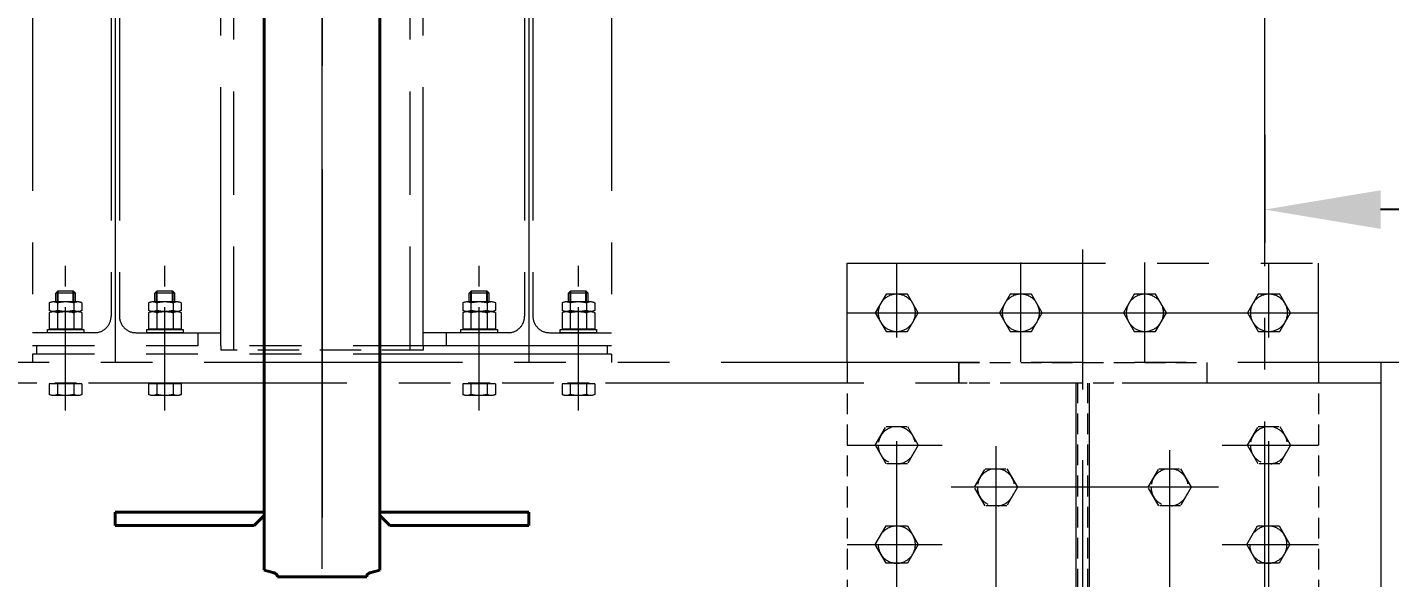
# Model space of a CAD drawing. Header units: millimetres. Extents: x 52110 to 400893, y -153728 to 31997.
# Drawn here: x 187628 to 189276, y -123651 to -122986 of the extents above; entities that cross this region are included whole.
import ezdxf

# ---------------------------------------------------------------- set-up
doc = ezdxf.new("R2010")
doc.units = ezdxf.units.MM
doc.header["$LTSCALE"] = 500
for name, pattern in [('CENTER', [2, 1.25, -0.25, 0.25, -0.25]), ('DASHED', [0.75, 0.5, -0.25]), ('DASHED2', [0.375, 0.25, -0.125]), ('PHANTOM2', [1.25, 0.625, -0.125, 0.125, -0.125, 0.125, -0.125])]:
    doc.linetypes.add(name, pattern=pattern)
for name, color, linetype, lineweight in [('2D', 4, 'PHANTOM2', 20), ('BIAOZHU', 3, 'Continuous', 25), ('SHI', 7, 'Continuous', 40), ('WEN', 3, 'Continuous', 20), ('XU', 6, 'DASHED2', 20), ('ZHONG', 1, 'CENTER', 20)]:
    doc.layers.add(name, color=color, linetype=linetype, lineweight=lineweight)
doc.layers.add('3', color=6, linetype='Continuous')
doc.styles.add('GB', font='gbenor.shx', dxfattribs={"bigfont": 'gbcbig.shx'})
doc.dimstyles.new('ISO-25$0', dxfattribs={"dimscale": 40, "dimtxt": 3.5, "dimasz": 3.5, "dimexe": 1, "dimexo": 0.2, "dimgap": 1.2, "dimtad": 1, "dimtoh": 1, "dimdec": 1, "dimzin": 9, "dimdsep": 46, "dimtxsty": 'GB', "dimcen": 0, "dimclrd": 3, "dimclre": 3, "dimclrt": 256, "dimadec": 0, "dimazin": 2, "dimtfac": 1, "dimtdec": 1, "dimtix": 1, "dimtmove": 0, "dimatfit": 3, "dimldrblk": 'DOTSMALL', "dimfxl": 0, "dimlwd": -1, "dimlwe": 20, "dimarcsym": 0})

# ---------------------------------------------------------------- blocks, each defined once
blk = doc.blocks.new('sl')
at = {"layer": 'SHI'}
for p, q in [((230513.7216843132, 76217.70175182621), (230513.7216843133, 74796.70173559955)), ((230373.7216843132, 76112.70173559955), (230373.7216843133, 74796.70173559949)), ((230193.7216843134, 74796.70173190773), (230373.7216843134, 74796.70173190761)), ((230193.7216843134, 74780.70172305999), (230193.7216843134, 74796.70172305999)), ((230373.7216843134, 74796.70173559955), (230373.7216843134, 74726.82382763899)), ((230513.7216843134, 74796.70173559955), (230513.7216843134, 74726.82382763916)), ((230513.7216843134, 74796.70173190761), (230693.7216843133, 74796.70173190773)), ((230693.7216843133, 74796.70172305999), (230693.7216843133, 74780.70172305999)), ((230193.7216843134, 74780.70173190773), (230361.7216917659, 74780.70173190761)), ((230361.7216843134, 74780.70172445517), (230373.7216843134, 74792.70172445517)), ((230525.7216843133, 74780.70172445517), (230513.7216843133, 74792.70172445517)), ((230525.7216768607, 74780.70173190761), (230693.7216843133, 74780.70173190773)), ((230385.890493816, 74723.56320495991), (230373.7216843134, 74726.82382763899)), ((230389.7216843134, 74718.7017355992), (230497.7216843134, 74718.7017355992)), ((230501.5528748105, 74723.56320496008), (230513.7216843134, 74726.82382763916))]:
    blk.add_line(p, q, dxfattribs=at)
for centre, start, end in [((230384.7216843134, 74718.70173559902), 0, 76.48134770883703), ((230502.7216843134, 74718.70173559926), 103.5186522946005, 180)]:
    blk.add_arc(centre, 4.999999999999998, start, end, dxfattribs=at)
at = {"layer": 'ZHONG'}
blk.add_line((230443.7216843132, 75106.80599371798), (230443.7216843132, 79482.7017355978), dxfattribs=at)
at = {"layer": 'ZHONG', "linetype": 'CENTER'}
blk.add_line((230443.7216843134, 74728.41980021709), (230443.7216843134, 76301.80563320743), dxfattribs=at)
blk = doc.blocks.new('板1')
at = {"layer": '2D'}
for p, q in [((101632.660751373, -82050.30295236169), (101632.6607513731, -81930.30295236169)), ((102202.6607513732, -81930.30295236169), (101632.6607513731, -81930.30295236192)), ((102202.6607513732, -82050.3029523618), (102202.6607513732, -81930.30295236167)), ((102202.6607513733, -82050.30295236186), (102202.6607513732, -81930.30295236169)), ((101632.660751373, -82650.30295236169), (101632.660751373, -82770.30295236204)), ((102202.660751373, -82770.30295236204), (102202.660751373, -82720.30295236166)), ((102202.660751373, -82770.30295236204), (102202.660751373, -82740.30295236169)), ((102202.660751373, -82770.30295236204), (101632.660751373, -82770.3029523618))]:
    blk.add_line(p, q, dxfattribs=at)
at = {"layer": '2D', "linetype": 'Continuous'}
for p, q in [((101909.6607513732, -82624.51712828256), (101909.6607513732, -82075.3029523617)), ((101925.6607513732, -82624.51712828256), (101925.6607513732, -82075.3029523617))]:
    blk.add_line(p, q, dxfattribs=at)
at = {"layer": '2D'}
for points in [[(101705.6511324299, -81967.80295236192), (101718.6415134867, -81990.30295236192), (101705.6511324299, -82012.80295236192), (101679.6703703164, -82012.80295236192), (101666.6799892596, -81990.30295236192), (101679.6703703164, -81967.80295236192)], [(101855.6511324299, -81967.8029523618), (101868.6415134867, -81990.3029523618), (101855.6511324299, -82012.8029523618), (101829.6703703164, -82012.8029523618), (101816.6799892596, -81990.3029523618), (101829.6703703164, -81967.8029523618)], [(102005.6511324299, -81967.8029523618), (102018.6415134867, -81990.3029523618), (102005.6511324299, -82012.8029523618), (101979.6703703164, -82012.8029523618), (101966.6799892596, -81990.3029523618), (101979.6703703164, -81967.8029523618)], [(102155.6511324299, -81967.80295236169), (102168.6415134867, -81990.30295236169), (102155.6511324299, -82012.80295236169), (102129.6703703164, -82012.80295236169), (102116.6799892596, -81990.30295236169), (102129.6703703164, -81967.80295236169)], [(101705.6511324299, -82687.80295236192), (101718.6415134867, -82710.30295236192), (101705.6511324299, -82732.80295236192), (101679.6703703164, -82732.80295236192), (101666.6799892596, -82710.30295236192), (101679.6703703164, -82687.80295236192)], [(101855.6511324299, -82687.80295236192), (101868.6415134867, -82710.30295236192), (101855.6511324299, -82732.80295236192), (101829.6703703164, -82732.80295236192), (101816.6799892596, -82710.30295236192), (101829.6703703164, -82687.80295236192)], [(102005.6511324299, -82687.80295236192), (102018.6415134867, -82710.30295236192), (102005.6511324299, -82732.80295236192), (101979.6703703164, -82732.80295236192), (101966.6799892596, -82710.30295236192), (101979.6703703164, -82687.80295236192)]]:
    blk.add_lwpolyline(points, close=True, dxfattribs=at)
for centre in [(101692.6607513732, -81990.30295236192), (101842.6607513732, -81990.3029523618), (101992.6607513732, -81990.3029523618), (102142.6607513732, -81990.30295236169), (101692.6607513732, -82710.30295236192), (101842.6607513732, -82710.30295236192), (101992.6607513732, -82710.30295236192)]:
    blk.add_circle(centre, 22.5, dxfattribs=at)
at = {"layer": 'XU', "ltscale": 0.2}
for p, q in [((101632.660751373, -82050.30295236169), (101632.660751373, -82650.30295236169)), ((102067.6607513731, -82050.3029523617), (101767.6607513731, -82050.3029523617)), ((102202.6607513733, -82050.3029523618), (102202.6607513733, -82351.08877644094)), ((101767.6607513731, -82075.3029523617), (101917.6607513732, -82075.3029523617)), ((101911.6607513732, -82624.51712828256), (101911.6607513732, -82075.3029523617)), ((101917.6607513732, -82075.3029523617), (102067.6607513731, -82075.3029523617)), ((101923.6607513732, -82624.51712828256), (101923.6607513732, -82075.3029523617)), ((102202.6607513729, -82720.30295236166), (102202.6607513735, -82351.08877644093)), ((101767.6607513733, -82625.30295236195), (101767.6607513733, -82650.30295236183)), ((101767.6607513731, -82625.3029523618), (101917.6607513732, -82625.3029523618)), ((101917.6607513732, -82625.3029523618), (102067.6607513731, -82625.3029523618)), ((102067.6607513731, -82625.30295236192), (102067.6607513731, -82650.3029523618)), ((101767.6607513733, -82650.30295236183), (102067.6607513731, -82650.30295236183))]:
    blk.add_line(p, q, dxfattribs=at)
at = {"layer": 'XU'}
for p, q in [((101767.6607513731, -82050.3029523617), (101767.660751373, -82075.3029523617)), ((101767.6607513731, -82050.3029523617), (101767.6607513731, -82075.3029523617)), ((102067.6607513731, -82050.3029523617), (102067.6607513731, -82075.30295236182)), ((102067.6607513731, -82075.3029523617), (102067.6607513731, -82050.3029523617))]:
    blk.add_line(p, q, dxfattribs=at)
at = {"layer": 'XU', "ltscale": 0.2}
for points in [[(101679.6703703165, -82127.80295236169), (101666.6799892597, -82150.30295236169), (101679.6703703165, -82172.80295236169), (101705.65113243, -82172.80295236169), (101718.6415134868, -82150.30295236169), (101705.65113243, -82127.80295236169)], [(102129.6703703165, -82127.80295236169), (102116.6799892597, -82150.30295236169), (102129.6703703165, -82172.80295236169), (102155.65113243, -82172.80295236169), (102168.6415134868, -82150.30295236169), (102155.65113243, -82127.80295236169)], [(101799.6703703166, -82178.58877644263), (101786.6799892598, -82201.08877644263), (101799.6703703166, -82223.58877644263), (101825.6511324301, -82223.58877644263), (101838.6415134869, -82201.08877644263), (101825.6511324301, -82178.58877644263)], [(102009.6703703167, -82178.58877644275), (101996.6799892599, -82201.08877644275), (102009.6703703167, -82223.58877644275), (102035.6511324302, -82223.58877644275), (102048.641513487, -82201.08877644275), (102035.6511324302, -82178.58877644275)], [(101675.9500445123, -82407.80295236169), (101662.9596634555, -82430.30295236169), (101675.9500445123, -82452.80295236169), (101701.9308066258, -82452.80295236169), (101714.9211876825, -82430.30295236169), (101701.9308066258, -82407.80295236169)], [(101799.6703703165, -82478.58877644269), (101786.6799892597, -82501.08877644269), (101799.6703703165, -82523.58877644269), (101825.6511324299, -82523.58877644269), (101838.6415134867, -82501.08877644269), (101825.6511324299, -82478.58877644269)], [(102009.6703703167, -82478.5887764428), (101996.6799892599, -82501.0887764428), (102009.6703703167, -82523.5887764428), (102035.6511324302, -82523.5887764428), (102048.641513487, -82501.0887764428), (102035.6511324302, -82478.5887764428)], [(101679.6703703165, -82527.8029523618), (101666.6799892597, -82550.3029523618), (101679.6703703165, -82572.8029523618), (101705.65113243, -82572.8029523618), (101718.6415134868, -82550.3029523618), (101705.65113243, -82527.8029523618)], [(102129.6703703165, -82527.80295236169), (102116.6799892597, -82550.30295236169), (102129.6703703165, -82572.80295236169), (102155.6511324299, -82572.80295236169), (102168.6415134867, -82550.30295236169), (102155.6511324299, -82527.80295236169)], [(102155.6511324297, -82687.80295236204), (102168.6415134863, -82710.30295236204), (102155.6511324297, -82732.80295236204), (102129.6703703161, -82732.80295236204), (102116.6799892593, -82710.30295236204), (102129.6703703161, -82687.80295236204)]]:
    blk.add_lwpolyline(points, close=True, dxfattribs=at)
at = {"layer": 'XU'}
for points in [[(101680.4059894478, -82247.80295236169), (101667.415608391, -82270.30295236169), (101680.4059894478, -82292.80295236169), (101706.3867515613, -82292.80295236169), (101719.3771326181, -82270.30295236169), (101706.3867515613, -82247.80295236169)], [(102129.6703703165, -82247.80295236169), (102116.6799892597, -82270.30295236169), (102129.6703703165, -82292.80295236169), (102155.65113243, -82292.80295236169), (102168.6415134868, -82270.30295236169), (102155.65113243, -82247.80295236169)], [(102129.6703703165, -82407.80295236169), (102116.6799892597, -82430.30295236169), (102129.6703703165, -82452.80295236169), (102155.65113243, -82452.80295236169), (102168.6415134868, -82430.30295236169), (102155.65113243, -82407.80295236169)]]:
    blk.add_lwpolyline(points, close=True, dxfattribs=at)
at = {"layer": 'XU', "ltscale": 0.2}
for centre in [(101692.6607513732, -82150.30295236169), (102142.6607513732, -82150.30295236169), (101812.6607513733, -82201.08877644263), (102022.6607513734, -82201.08877644275), (101688.940425569, -82430.30295236169), (101812.6607513732, -82501.08877644269), (102022.6607513734, -82501.0887764428), (101692.6607513732, -82550.3029523618), (102142.6607513732, -82550.30295236169), (102142.6607513728, -82710.30295236204)]:
    blk.add_circle(centre, 22.5, dxfattribs=at)
at = {"layer": 'XU'}
for centre in [(101693.3963705045, -82270.30295236169), (102142.6607513732, -82270.30295236169), (102142.6607513732, -82430.30295236169)]:
    blk.add_circle(centre, 22.5, dxfattribs=at)
at = {"layer": 'ZHONG', "linetype": 'CENTER'}
for p, q in [((101692.6607513732, -82770.30295236183), (101692.6607513732, -81930.30295236189)), ((101842.6607513732, -82049.51712828244), (101842.6607513732, -81929.51712828259)), ((101917.6607513732, -82082.90052277023), (101917.6607513732, -81913.97250212355)), ((101992.6607513732, -82049.51712828244), (101992.6607513732, -81929.51712828253)), ((102142.6607513732, -82770.30295236202), (102142.6607513732, -81930.30295236172)), ((101917.6607513732, -82793.34701031864), (101917.6607513732, -81949.51712828262)), ((102202.6607513732, -81990.30295236169), (101632.6607513731, -81990.30295236192)), ((101749.1319896361, -82150.30295236169), (101632.660751373, -82150.30295236169)), ((101812.6607513735, -82560.30826002438), (101812.6607513733, -82156.20890674906)), ((102022.6607513734, -82552.0617305511), (102022.6607513734, -82151.26114433768)), ((102202.6607513734, -82150.30295236169), (102087.6607513732, -82150.30295236169)), ((101753.4902365805, -82201.08877644115), (102076.9474023153, -82201.08877644132)), ((101749.1319896361, -82270.30295236169), (101632.660751373, -82270.30295236169)), ((102202.6607513733, -82270.30295236169), (102087.6607513732, -82270.30295236169)), ((101740.2200997649, -82430.30295236169), (101632.660751373, -82430.30295236169)), ((102202.6607513732, -82430.30295236169), (102087.6607513732, -82430.30295236169)), ((101752.6607513734, -82501.0887764412), (102082.6607513733, -82501.08877644138)), ((101755.0734808356, -82550.30295236179), (101632.660751373, -82550.3029523618)), ((102202.6607513731, -82550.30295236169), (102087.6607513732, -82550.30295236172)), ((101842.6607513732, -82770.30295236189), (101842.6607513732, -82650.30295236169)), ((101992.6607513732, -82770.30295236195), (101992.6607513732, -82650.30295236169)), ((102207.6607513731, -82710.30295236204), (101637.660751373, -82710.3029523618)), ((101641.5821501235, -82710.30295236192), (101731.0174848406, -82710.30295236192)), ((101796.5821501235, -82710.30295236192), (101881.0174848406, -82710.30295236192)), ((102038.7393526228, -82710.30295236192), (101954.3040179057, -82710.30295236192)), ((102178.7393526228, -82710.30295236192), (102079.3040179057, -82710.30295236192))]:
    blk.add_line(p, q, dxfattribs=at)
blk = doc.blocks.new('螺栓M24x120组合')
for p, q in [((-19.77499999999418, 0.8000000000029104), (-19.77499999999418, 13.67532599999686)), ((19.77499999999418, 0.8000000000029104), (-19.77499999999418, 0.8000000000029104)), ((14.83125000000291, 15), (-14.83125000000291, 15)), ((-13.19999999999709, 0), (-13.19999999999709, 0.8000000000029104)), ((13.19999999999709, 0), (-13.19999999999709, 0)), ((-9.88749999999709, 0.8000000000029104), (-9.88749999999709, 13.67532599999686)), ((9.88749999999709, 0.8000000000029104), (9.88749999999709, 13.67532599999686)), ((13.19999999999709, 0), (13.19999999999709, 0.8000000000029104)), ((19.77499999999418, 0.8000000000029104), (19.77499999999418, 13.67532599999686)), ((22, -61), (-22, -61)), ((-22, -61), (-22, -65)), ((-22, -65), (22, -65)), ((-19.77499999999418, -85.17532599999686), (-19.77499999999418, -65.80000000000291)), ((-19.77499999999418, -65.80000000000291), (19.77499999999418, -65.80000000000291)), ((-16.64999999999418, -65), (-16.64999999999418, -65.80000000000291)), ((-9.88749999999709, -85.17532599999686), (-9.88749999999709, -65.80000000000291)), ((9.88749999999709, -85.17532599999686), (9.88749999999709, -65.80000000000291)), ((16.64999999999418, -65), (16.64999999999418, -65.80000000000291)), ((19.77499999999418, -85.17532599999686), (19.77499999999418, -65.80000000000291)), ((22, -65), (22, -61)), ((-19.77700000000186, -97.17519199999515), (-19.77700000000186, -87.82480800000485)), ((-14.8327500000014, -86.5), (14.8327500000014, -86.5)), ((-14.8327500000014, -98.5), (14.8327500000014, -98.5)), ((-14.83125000000291, -86.5), (14.83125000000291, -86.5)), ((-12, -98.49999999999272), (-12.00000000001455, -108.5999999999913)), ((-9.888500000000931, -97.17519199999515), (-9.888500000000931, -87.82480800000485)), ((9.888500000000931, -97.17519199999515), (9.888500000000931, -87.82480800000485)), ((12, -98.49999999999272), (11.99999999991269, -108.5999999999913)), ((19.77700000000186, -97.17519199999515), (19.77700000000186, -87.82480800000485)), ((-12, -108.5999999999985), (-9.60000000000582, -111)), ((11.99999999998545, -108.5999999999985), (-12, -108.5999999999985)), ((9.599999999991269, -111), (-9.60000000000582, -111)), ((9.599999999991269, -111), (11.99999999998545, -108.5999999999985))]:
    blk.add_line(p, q)
for centre, radius, start, end in [((-14.83125000000291, 5.11249982008303), 9.887500000000001, 59.99999999984732, 120.0000000001527), ((0, -22.56298917005188), 37.56298900000001, 74.738519462964, 105.261480537036), ((14.83125000000291, 5.11249982008303), 9.88750000000003, 59.99999999984732, 120.0000000001527), ((-14.8327500000014, -96.38850020532846), 9.88850000000003, 59.99999999984732, 120.0000000001527), ((-14.8327500000014, -88.61149979467154), 9.888500000000047, 239.9999999998473, 300.0000000001527), ((-14.83125000000291, -76.61249982008303), 9.887499999999982, 239.9999999998473, 300.0000000001527), ((0, -124.0667881940608), 37.566788, 74.73851944657923, 105.2614805534208), ((0, -60.93321180593921), 37.56678800000001, 254.7385194465792, 285.2614805534207), ((0, -48.93701082994812), 37.56298900000001, 254.738519462964, 285.2614805370361), ((14.83125000000291, -76.61249982008303), 9.88750000000001, 239.9999999998473, 300.0000000001527), ((14.8327500000014, -96.38850020532846), 9.888500000000088, 59.99999999984732, 120.0000000001527), ((14.8327500000014, -88.61149979467154), 9.888500000000002, 239.9999999998473, 300.0000000001527)]:
    blk.add_arc(centre, radius, start, end)
at = {"layer": '3'}
for p, q in [((-9.60000000000582, -98.5), (-9.60000000000582, -110.9999999999927)), ((9.60000000000582, -98.5), (9.60000000000582, -110.9999999999927))]:
    blk.add_line(p, q, dxfattribs=at)
blk = doc.blocks.new('横梁（单管）')
at = {"layer": '2D'}
for p, q in [((170, 1125), (-170, 1125)), ((-170, 1095), (-170, 1125)), ((170, 1095), (170, 1125)), ((170, 1095), (-170, 1095)), ((-122.5, 530), (-122.5, 1095)), ((122.5, 530), (122.5, 1095)), ((-315, 530), (315, 530)), ((-315, 510), (-315, 530)), ((315, 510), (315, 530)), ((-350, 510), (-350, 10)), ((-350, 510), (350, 510)), ((-150, 494), (-150, 510)), ((-122.5, 10), (-122.5, 510)), ((122.5, 10), (122.5, 510)), ((150, 510), (150, 494)), ((350, 510), (350, 10)), ((-350, 494), (-275, 494)), ((-122.5, 494), (-225, 494)), ((122.5, 494), (225, 494)), ((350, 494), (275, 494)), ((-255, 474), (-255, 46)), ((-245, 474), (-245, 46)), ((245, 474), (245, 46)), ((255, 474), (255, 46)), ((-275, 26), (-350, 26)), ((-225, 26), (-122.5, 26)), ((-150, 26), (-150, 10)), ((225, 26), (122.5, 26)), ((150, 26), (150, 10)), ((275, 26), (350, 26)), ((350, 10), (-350, 10)), ((350, 0), (-350, 0)), ((-350, 0), (-350, -10)), ((-345, 0), (-345, 10)), ((345, 0), (345, 10)), ((350, 0), (350, -10))]:
    blk.add_line(p, q, dxfattribs=at)
at = {"layer": '2D', "linetype": 'DASHED', "ltscale": 0.2}
for p, q in [((-122.5, 10), (-122.5, 5)), ((122.5, 5), (-122.5, 5)), ((122.5, 10), (122.5, 5))]:
    blk.add_line(p, q, dxfattribs=at)
at = {"layer": '2D'}
for centre, start, end in [((-275, 474), 0, 90), ((-225, 474), 90, 180), ((225, 474), 0, 90), ((275, 474), 90, 180), ((-275, 46), 270, 0), ((-225, 46), 180, 270), ((225, 46), 270, 0), ((275, 46), 180, 270)]:
    blk.add_arc(centre, 20, start, end, dxfattribs=at)
at = {"layer": 'XU', "linetype": 'DASHED', "ltscale": 0.2}
for p, q in [((-95, 1125), (-95, 1095)), ((95, 1125), (95, 1095))]:
    blk.add_line(p, q, dxfattribs=at)
at = {"layer": 'XU', "linetype": 'DASHED2'}
for p, q in [((-106.5, 5), (-106.5, 1095)), ((106.5, 5), (106.5, 1095))]:
    blk.add_line(p, q, dxfattribs=at)
at = {"layer": 'ZHONG'}
for p, q in [((0, 1223.407072729955), (0, -197.4483419685857)), ((-250, 526), (-250, -10)), ((250, 526), (250, -10))]:
    blk.add_line(p, q, dxfattribs=at)
at = {"layer": 'ZHONG', "ltscale": 0.2}
for p, q in [((-310, -68.13945391011657), (-310, 108.9418785579619)), ((-190, -68.13945391011657), (-190, 108.9418785579619)), ((190, -68.13945391011657), (190, 108.9418785579619)), ((310, -68.13945391011657), (310, 108.9418785579619))]:
    blk.add_line(p, q, dxfattribs=at)
at = {"layer": '2D', "xscale": -1, "rotation": 180}
for p in [(-310, -35), (-190, -35), (190, -35), (310, -35)]:
    blk.add_blockref('螺栓M24x120组合', p, dxfattribs=at)
blk = doc.blocks.new('LDJXKJ')
at = {"layer": '2D'}
for p, q in [((139124.5739531697, 61568.74449946637), (118074.5665879176, 61568.74449946625)), ((138984.7739531699, 61568.74449946637), (138984.7739531696, 60968.74449946637)), ((138984.7739531698, 61543.74449946631), (118074.5665879176, 61543.74449946625))]:
    blk.add_line(p, q, dxfattribs=at)
blk.add_blockref('横梁（单管）', (137704.5665879176, 61578.74449946643))
at = {"layer": 'WEN', "color": 2, "xscale": -1}
blk.add_blockref('板1', (240542.234704543, 143619.047451828), dxfattribs=at)
blk = doc.blocks.new('SFC43')
at = {"layer": 'ZHONG'}
blk.add_line((178221.2091967142, 91205.82525918068), (178221.2091967142, 90205.82525918068), dxfattribs=at)
blk.add_line((178221.2091967142, 91205.82525918068), (178221.2091967142, 90205.82525918068), dxfattribs=at)
blk = doc.blocks.new('*D123')
at = {"layer": 'BIAOZHU', "color": 3, "linetype": 'ByBlock', "lineweight": 20}
for p, q in [((189874.5020149307, -123096.6275771695), (189874.5020149307, -123246.3566460196)), ((189124.5020149305, -123116.2490886445), (189124.5020149305, -123246.3566460196))]:
    blk.add_line(p, q, dxfattribs=at)
at = {"layer": 'BIAOZHU', "color": 3}
blk.add_line((189734.5020149307, -123206.3566460196), (189264.5020149305, -123206.3566460196), dxfattribs=at)
for points in [[(189264.5020149305, -123183.0233126863), (189264.5020149305, -123229.689979353), (189124.5020149305, -123206.3566460196)], [(189734.5020149307, -123183.0233126863), (189734.5020149307, -123229.689979353), (189874.5020149307, -123206.3566460196)]]:
    blk.add_solid(points, dxfattribs=at)
at = {"layer": 'Defpoints', "color": 0}
for p in [(189874.5020149307, -123088.6275771695), (189124.5020149305, -123108.2490886445), (189124.5020149305, -123206.3566460196)]:
    blk.add_point(p, dxfattribs=at)
at = {"layer": 'BIAOZHU', "insert": (189499.5020149306, -123088.3566460196), "char_height": 140, "attachment_point": 5, "style": 'GB'}
blk.add_mtext('750', dxfattribs=at)
blk = doc.blocks.new('_DotSmall')
at = {"color": 0, "linetype": 'ByBlock', "const_width": 0.5}
blk.add_lwpolyline([(-0.0625, 0, 1), (0.0625, 0, 1)], format="xyb", close=True, dxfattribs=at)

msp = doc.modelspace()

# ---------------------------------------------------------------- linework, layer by layer
at = {"layer": 'ZHONG', "color": 1, "ltscale": 0.5}
msp.add_line((189124.5020149305, -127274.6807378955), (189124.5020149305, -115758.7339878275), dxfattribs=at)

# ---------------------------------------------------------------- block references
at = {"layer": 'SHI'}
for name, p in [('sl', (-42459.21966940645, -198368.7224069251)), ('SFC43', (9763.29281819312, -213327.3525816226)), ('LDJXKJ', (50279.9354269891, -184959.7788006808))]:
    msp.add_blockref(name, p, dxfattribs=at)

# ---------------------------------------------------------------- dimensions: what is measured, and where the dimension line sits
at = {"layer": 'BIAOZHU'}
dim = msp.add_linear_dim(base=(189124.5020149305, -123206.3566460196), p1=(189874.5020149307, -123088.6275771695), p2=(189124.5020149305, -123108.2490886445), dimstyle='ISO-25$0', override={"dimtmove": 1}, dxfattribs=at)
dim.commit()
dim.dimension.update_dxf_attribs({"geometry": '*D123', "text_midpoint": (189499.5020149306, -123088.3566460196)})

doc.saveas('drawing.dxf')
